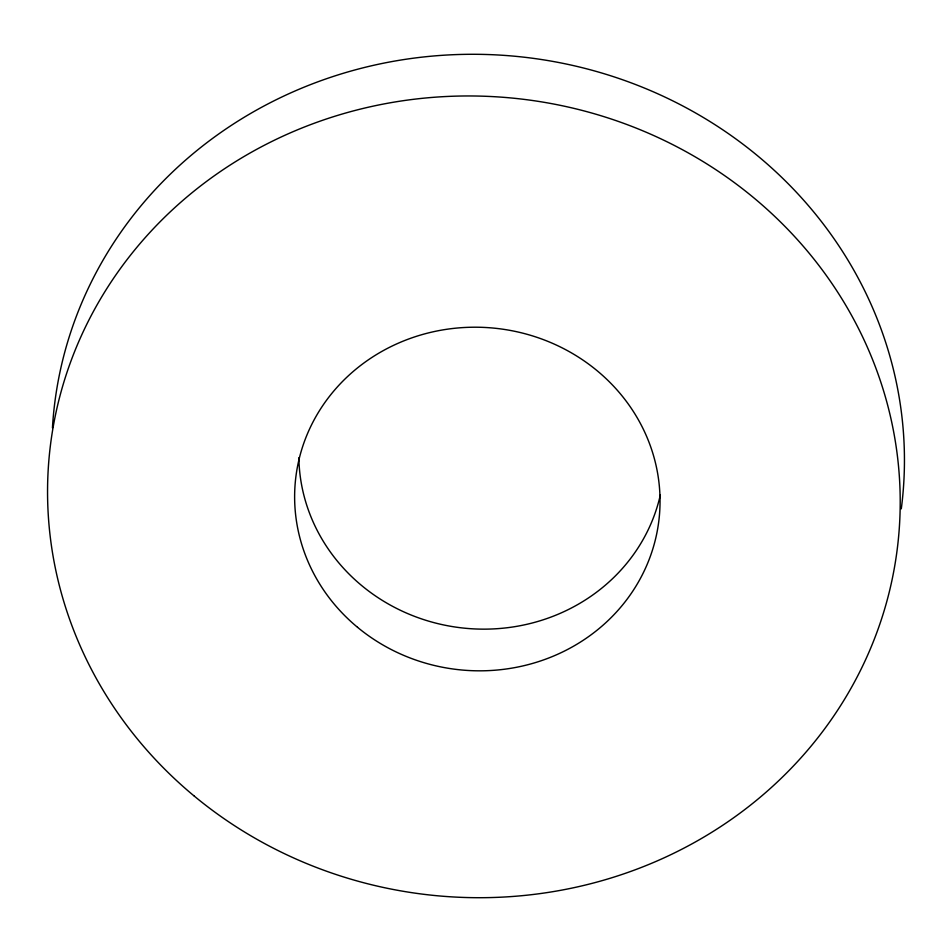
<?xml version="1.0" encoding="UTF-8"?>
<svg xmlns="http://www.w3.org/2000/svg" width="952" height="952" viewBox="0 0 952 952"><rect width="100%" height="100%" fill="white"/><g stroke="black" fill="none" stroke-linecap="round" stroke-linejoin="round"><path stroke-width="1.43" d="M52.443 427.924A426.591 400.602 5.8 0 1 515.805 56.335A426.591 400.602 5.8 0 1 901.294 508.844M660.319 495.028A182.82 171.693 5.8 0 1 463.898 628.118A182.82 171.693 5.8 0 1 298.868 457.722M194.339 796.158A426.591 400.602 5.8 0 0 892.417 578.114A426.591 400.602 5.8 0 0 334.89 116.239A426.591 400.602 5.8 0 0 194.339 796.158M357.524 627.297A182.82 171.693 5.8 0 0 656.702 533.846A182.82 171.693 5.8 0 0 417.761 335.901A182.82 171.693 5.8 0 0 357.524 627.297"/></g></svg>
